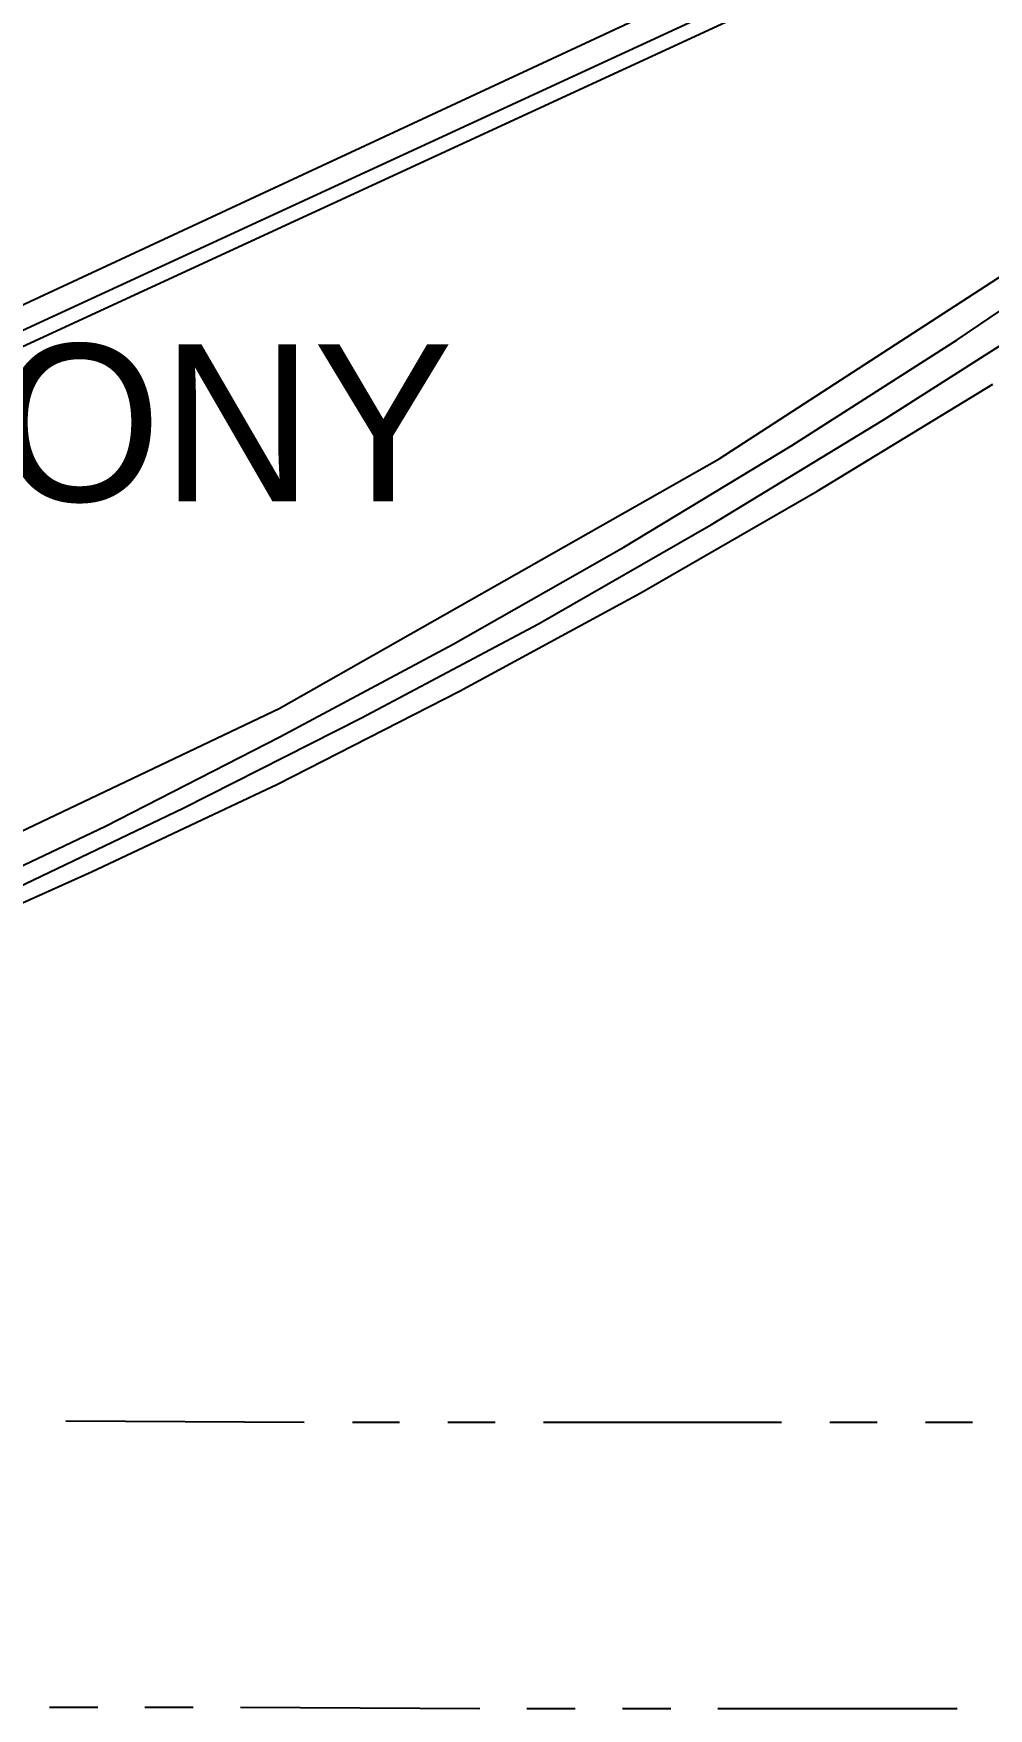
# Model space of a CAD drawing. Header units: feet. Extents: x -84 to 198, y -22 to 181.
# Drawn here: x 99.54 to 109.54, y 6.68 to 24.22 of the extents above; entities that cross this region are included whole.
import ezdxf
from ezdxf.enums import TextEntityAlignment as Align

# ---------------------------------------------------------------- set-up
doc = ezdxf.new("R2010")
doc.units = ezdxf.units.FT
for name, color, linetype in [('A-AREA-UNIDAD', 30, 'CONTINUOUS'), ('A-LINEA', 7, 'CONTINUOUS'), ('A-TEXTO-PDF', 3, 'CONTINUOUS')]:
    doc.layers.add(name, color=color, linetype=linetype)

msp = doc.modelspace()

# ---------------------------------------------------------------- linework, layer by layer
at = {"layer": 'A-AREA-UNIDAD'}
msp.add_lwpolyline([(64.128, 7.68), (70.88, 7.9644), (70.96, 8.16), (75.36, 8.6044), (81.088, 9.6), (81.12, 9.8489), (82.208, 9.8489), (84.832, 10.4889), (90.912, 12.32), (96.4, 14.4356), (102.112, 17.1556), (106.72, 19.7689), (110.72, 22.3644), (115.872, 26.24), (119.968, 29.7956), (123.232, 33.0844), (125.872, 36.5156)], dxfattribs=at)
at = {"layer": 'A-LINEA'}
for p, q in [((71.4822, 8.3811), (121.6031, 31.7045)), ((71.0512, 8.0092), (121.838, 31.468)), ((71.0098, 7.8319), (121.9507, 31.3451)), ((99.88, 9.6978), (102.3733, 9.6844)), ((102.88, 9.6844), (103.3733, 9.6844)), ((103.88, 9.6844), (104.3733, 9.6844)), ((104.88, 9.6844), (107.3733, 9.6844)), ((107.88, 9.6844), (108.3733, 9.6844)), ((108.88, 9.6844), (109.3733, 9.6844)), ((99.7067, 6.6978), (100.2133, 6.6978)), ((100.7067, 6.6978), (101.2133, 6.6978)), ((101.7067, 6.6978), (104.2133, 6.6844)), ((104.7067, 6.6844), (105.2133, 6.6844)), ((105.7067, 6.6844), (106.2133, 6.6844)), ((106.7067, 6.6844), (109.2133, 6.6844))]:
    msp.add_line(p, q, dxfattribs=at)
for points in [[(68.7067, 7.6844), (70.76, 7.8178), (72.8, 8.0044), (74.84, 8.2444), (76.88, 8.5378), (78.9067, 8.8844), (80.92, 9.2844), (82.92, 9.7244), (84.92, 10.2178), (86.8933, 10.7644), (88.8667, 11.3511), (90.8133, 11.9911), (92.7467, 12.6844), (94.6667, 13.4311), (96.56, 14.2178), (98.44, 15.0444), (100.2933, 15.9244), (102.12, 16.8578), (103.9333, 17.8311), (105.72, 18.8444), (107.48, 19.9111), (109.2133, 21.0178), (110.9067, 22.1644)], [(68.7067, 7.6844), (70.76, 7.8178), (72.8, 8.0044), (74.84, 8.2444), (76.88, 8.5378), (78.9067, 8.8844), (80.92, 9.2844), (82.92, 9.7244), (84.92, 10.2178), (86.8933, 10.7644), (88.8667, 11.3511), (90.8133, 11.9911), (92.7467, 12.6844), (94.6667, 13.4311), (96.56, 14.2178), (98.44, 15.0444), (100.2933, 15.9244), (102.12, 16.8578), (103.9333, 17.8311), (105.72, 18.8444), (107.48, 19.9111), (109.2133, 21.0178), (110.9067, 22.1644)], [(68.88, 7.6844), (70.9733, 7.8311), (73.0533, 8.0178), (75.1333, 8.2578), (77.2133, 8.5644), (79.28, 8.9111), (81.3333, 9.3111), (83.3867, 9.7644), (85.4133, 10.2711), (87.44, 10.8311), (89.44, 11.4311), (91.44, 12.0844), (93.4133, 12.7911), (95.36, 13.5511), (97.3067, 14.3511), (99.2133, 15.2044), (101.1067, 16.1111), (102.9733, 17.0578), (104.8267, 18.0444), (106.64, 19.0844), (108.44, 20.1778), (110.2, 21.2978)], [(69.08, 7.6844), (71.2267, 7.8311), (73.36, 8.0311), (75.4933, 8.2844), (77.6267, 8.5911), (79.7333, 8.9511), (81.8533, 9.3644), (83.9467, 9.8311), (86.0267, 10.3511), (88.0933, 10.9244), (90.1467, 11.5511), (92.1867, 12.2311), (94.2133, 12.9511), (96.2133, 13.7378), (98.1867, 14.5644), (100.1467, 15.4444), (102.0933, 16.3644), (104, 17.3378), (105.8933, 18.3644), (107.7467, 19.4311), (109.5867, 20.5511)]]:
    msp.add_lwpolyline(points, dxfattribs=at)

# ---------------------------------------------------------------- texts
at = {"layer": 'A-TEXTO-PDF'}
msp.add_text('BALCONY', height=1.646, dxfattribs=at).set_placement((98.6765, 19.3252), align=Align.CENTER)

doc.saveas('drawing.dxf')
